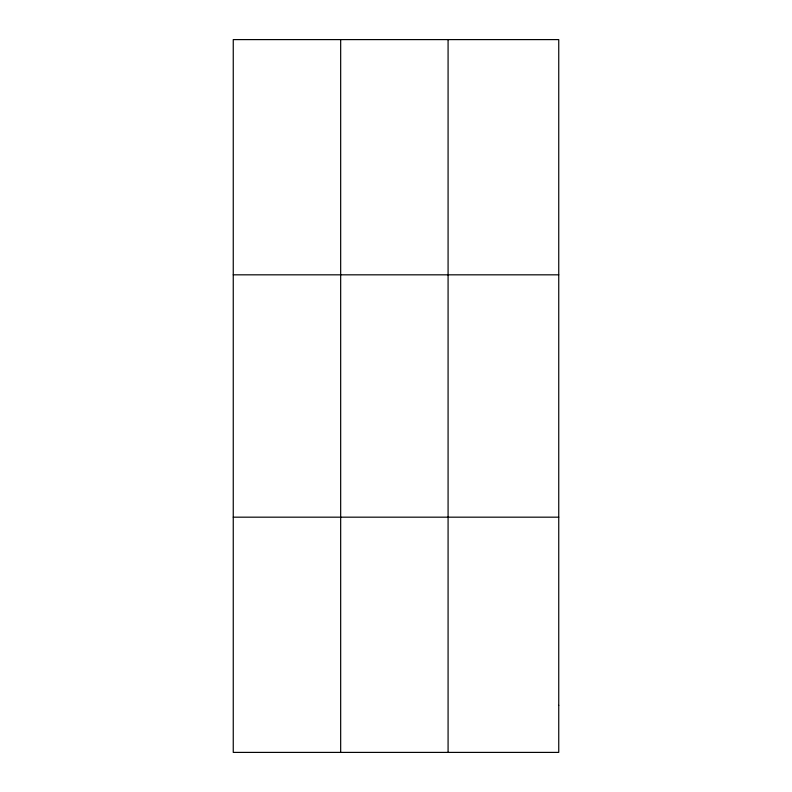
<?xml version="1.0" encoding="UTF-8"?>
<svg xmlns="http://www.w3.org/2000/svg" width="792" height="792" viewBox="0 0 792 792"><rect width="100%" height="100%" fill="white"/><g stroke="black" fill="none" stroke-linecap="round" stroke-linejoin="round"><path stroke-width="1.19" d="M340.669 752.4L340.669 39.6M448.084 752.4L448.084 39.6M233.254 274.824L558.746 274.824M233.254 517.176L558.746 517.176M558.746 705.355L558.746 752.4L233.254 752.4L233.254 39.6L558.746 39.6L558.746 705.355"/></g></svg>
